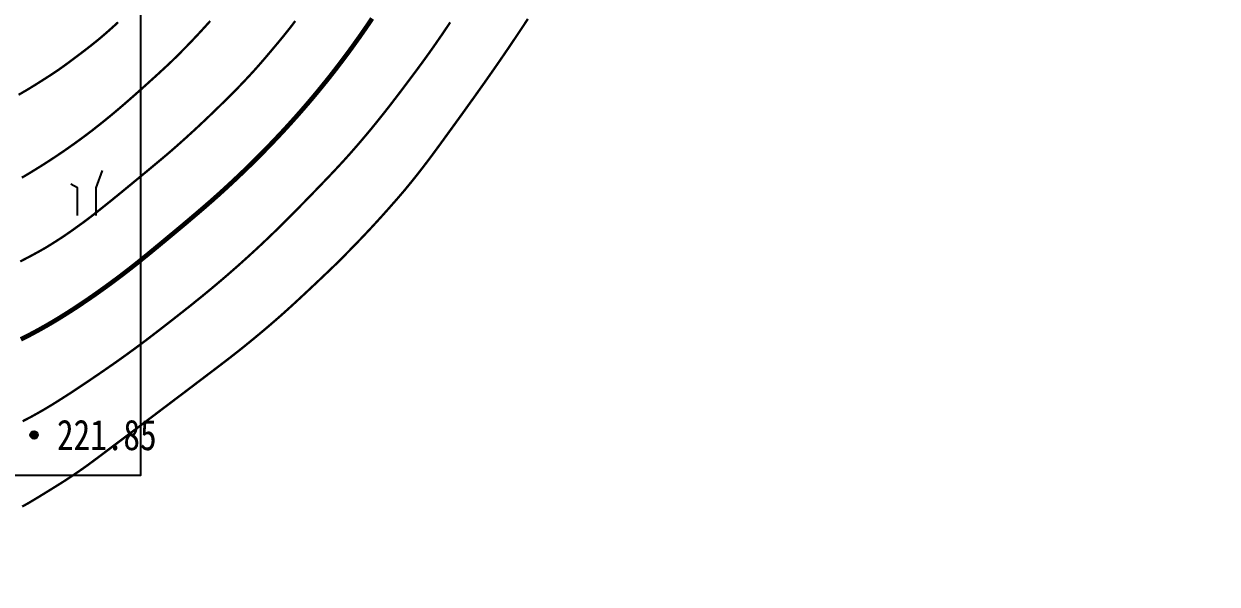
# Model space of a CAD drawing. Extents: x 36524600 to 36525730, y 2746759 to 2747713.
# Drawn here: x 36525143.42 to 36525182.52, y 2747242.12 to 2747260.48 of the extents above; entities that cross this region are included whole.
import ezdxf

# ---------------------------------------------------------------- set-up
doc = ezdxf.new("R2010")
doc.units = 0
doc.header["$LTSCALE"] = 1000
doc.header["$MEASUREMENT"] = 0
for name, color, linetype in [('DGX', 251, 'Continuous'), ('DMTZ', 3, 'Continuous'), ('GCD', 252, 'Continuous'), ('PP-DX-PT', 251, 'Continuous'), ('ZBTZ', 3, 'Continuous')]:
    doc.layers.add(name, color=color, linetype=linetype)
doc.styles.add('正等线体', font='宋体.shx', dxfattribs={"bigfont": '@@gbcbig.shx'})
doc.linetypes.add('10421', pattern='A,2,[150,AAA.SHX,S=0.5,R=0,X=0,Y=0.5],1e-11', length=2)
doc.linetypes.add('1161', pattern='A,0,[149,AAA.SHX,S=0.15,R=0,X=0,Y=0],-1.6', length=1.6)

# ---------------------------------------------------------------- blocks, each defined once
blk = doc.blocks.new('gc246')
at = {"flags": 128}
for points in [[(1.217, 3.347), (0.807, 2.219), (0.807, 0.419)], [(-0.393, 0.419), (-0.393, 2.219), (-0.826, 2.469)]]:
    blk.add_lwpolyline(points, dxfattribs=at)
blk = doc.blocks.new('dxt')
at = {"layer": 'GCD'}
h = blk.add_hatch(color=253, dxfattribs=at)
edge = h.paths.add_edge_path()
edge.add_arc((36525143.76, 2747247.01), 0.125, 0, 360)
at = {"color": 253, "elevation": 205.975}
blk.add_lwpolyline([(36524871.752, 2747471.477), (36525147.251, 2747471.477), (36525147.251, 2747245.683), (36524871.752, 2747245.683)], close=True, dxfattribs=at)
at = {"layer": 'DGX', "color": 253, "linetype": 'Continuous', "flags": 128}
for points, const_width in [([(36525143.371, 2747244.662), (36525143.417, 2747244.688), (36525143.463, 2747244.713), (36525143.515, 2747244.742), (36525143.578, 2747244.778), (36525143.651, 2747244.822), (36525143.736, 2747244.872), (36525143.832, 2747244.93), (36525143.938, 2747244.994), (36525144.056, 2747245.066), (36525144.184, 2747245.145), (36525144.313, 2747245.225), (36525144.433, 2747245.299), (36525144.543, 2747245.368), (36525144.644, 2747245.431), (36525144.736, 2747245.489), (36525144.818, 2747245.542), (36525144.89, 2747245.589), (36525144.953, 2747245.63), (36525145.011, 2747245.669), (36525145.069, 2747245.708), (36525145.127, 2747245.748), (36525145.185, 2747245.787), (36525145.243, 2747245.827), (36525145.301, 2747245.867), (36525145.358, 2747245.907), (36525145.416, 2747245.947), (36525145.502, 2747246.009), (36525145.647, 2747246.116), (36525145.85, 2747246.267), (36525146.111, 2747246.463), (36525146.431, 2747246.703), (36525146.809, 2747246.987), (36525147.245, 2747247.316), (36525147.739, 2747247.689), (36525148.236, 2747248.065), (36525148.68, 2747248.4), (36525149.071, 2747248.697), (36525149.409, 2747248.953), (36525149.695, 2747249.17), (36525149.927, 2747249.347), (36525150.106, 2747249.484), (36525150.232, 2747249.582), (36525150.332, 2747249.66), (36525150.431, 2747249.738), (36525150.53, 2747249.817), (36525150.629, 2747249.896), (36525150.727, 2747249.975), (36525150.825, 2747250.055), (36525150.923, 2747250.135), (36525151.02, 2747250.215), (36525151.118, 2747250.296), (36525151.215, 2747250.377), (36525151.311, 2747250.458), (36525151.408, 2747250.54), (36525151.504, 2747250.622), (36525151.6, 2747250.705), (36525151.695, 2747250.788), (36525151.79, 2747250.871), (36525151.889, 2747250.958), (36525151.995, 2747251.053), (36525152.108, 2747251.155), (36525152.229, 2747251.265), (36525152.357, 2747251.383), (36525152.492, 2747251.508), (36525152.635, 2747251.641), (36525152.785, 2747251.782), (36525152.933, 2747251.921), (36525153.069, 2747252.049), (36525153.193, 2747252.167), (36525153.306, 2747252.274), (36525153.407, 2747252.37), (36525153.497, 2747252.456), (36525153.574, 2747252.531), (36525153.641, 2747252.595), (36525153.705, 2747252.658), (36525153.776, 2747252.728), (36525153.854, 2747252.807), (36525153.939, 2747252.893), (36525154.032, 2747252.987), (36525154.131, 2747253.089), (36525154.238, 2747253.198), (36525154.352, 2747253.316), (36525154.469, 2747253.437), (36525154.585, 2747253.559), (36525154.701, 2747253.682), (36525154.816, 2747253.805), (36525154.93, 2747253.929), (36525155.044, 2747254.054), (36525155.158, 2747254.179), (36525155.27, 2747254.304), (36525155.379, 2747254.426), (36525155.48, 2747254.541), (36525155.574, 2747254.648), (36525155.661, 2747254.747), (36525155.74, 2747254.839), (36525155.812, 2747254.923), (36525155.877, 2747254.999), (36525155.935, 2747255.068), (36525155.988, 2747255.133), (36525156.042, 2747255.198), (36525156.095, 2747255.264), (36525156.148, 2747255.329), (36525156.201, 2747255.395), (36525156.254, 2747255.461), (36525156.306, 2747255.527), (36525156.358, 2747255.593), (36525156.41, 2747255.659), (36525156.462, 2747255.726), (36525156.513, 2747255.793), (36525156.565, 2747255.86), (36525156.616, 2747255.927), (36525156.667, 2747255.994), (36525156.718, 2747256.061), (36525156.768, 2747256.129), (36525156.823, 2747256.203), (36525156.888, 2747256.291), (36525156.962, 2747256.392), (36525157.046, 2747256.506), (36525157.139, 2747256.634), (36525157.241, 2747256.775), (36525157.353, 2747256.929), (36525157.475, 2747257.096), (36525157.6, 2747257.269), (36525157.724, 2747257.44), (36525157.846, 2747257.609), (36525157.965, 2747257.776), (36525158.083, 2747257.94), (36525158.199, 2747258.102), (36525158.313, 2747258.262), (36525158.425, 2747258.419), (36525158.536, 2747258.576), (36525158.646, 2747258.733), (36525158.756, 2747258.89), (36525158.866, 2747259.048), (36525158.975, 2747259.205), (36525159.084, 2747259.363), (36525159.192, 2747259.522), (36525159.301, 2747259.68), (36525159.408, 2747259.839), (36525159.515, 2747259.998), (36525159.622, 2747260.158), (36525159.729, 2747260.318), (36525159.835, 2747260.478), (36525159.94, 2747260.638)], 0.075), ([(36525157.394, 2747260.525), (36525157.348, 2747260.455), (36525157.301, 2747260.385), (36525157.254, 2747260.315), (36525157.207, 2747260.246), (36525157.16, 2747260.177), (36525157.113, 2747260.107), (36525157.065, 2747260.038), (36525157.017, 2747259.969), (36525156.97, 2747259.9), (36525156.922, 2747259.831), (36525156.874, 2747259.762), (36525156.826, 2747259.694), (36525156.777, 2747259.625), (36525156.729, 2747259.556), (36525156.68, 2747259.488), (36525156.631, 2747259.42), (36525156.579, 2747259.347), (36525156.52, 2747259.267), (36525156.455, 2747259.177), (36525156.383, 2747259.08), (36525156.305, 2747258.974), (36525156.22, 2747258.86), (36525156.128, 2747258.737), (36525156.03, 2747258.606), (36525155.93, 2747258.473), (36525155.833, 2747258.344), (36525155.739, 2747258.22), (36525155.648, 2747258.101), (36525155.56, 2747257.986), (36525155.475, 2747257.875), (36525155.393, 2747257.769), (36525155.313, 2747257.667), (36525155.235, 2747257.568), (36525155.157, 2747257.469), (36525155.078, 2747257.37), (36525154.999, 2747257.272), (36525154.919, 2747257.174), (36525154.839, 2747257.076), (36525154.759, 2747256.978), (36525154.678, 2747256.881), (36525154.597, 2747256.785), (36525154.515, 2747256.688), (36525154.433, 2747256.592), (36525154.351, 2747256.496), (36525154.268, 2747256.401), (36525154.185, 2747256.306), (36525154.101, 2747256.211), (36525154.017, 2747256.117), (36525153.927, 2747256.017), (36525153.825, 2747255.906), (36525153.712, 2747255.784), (36525153.587, 2747255.65), (36525153.45, 2747255.506), (36525153.301, 2747255.35), (36525153.141, 2747255.183), (36525152.969, 2747255.005), (36525152.795, 2747254.826), (36525152.631, 2747254.657), (36525152.476, 2747254.499), (36525152.33, 2747254.351), (36525152.194, 2747254.212), (36525152.066, 2747254.084), (36525151.948, 2747253.966), (36525151.839, 2747253.859), (36525151.735, 2747253.756), (36525151.63, 2747253.654), (36525151.524, 2747253.553), (36525151.419, 2747253.451), (36525151.313, 2747253.351), (36525151.206, 2747253.25), (36525151.099, 2747253.15), (36525150.992, 2747253.051), (36525150.884, 2747252.952), (36525150.776, 2747252.853), (36525150.667, 2747252.755), (36525150.558, 2747252.657), (36525150.449, 2747252.559), (36525150.339, 2747252.463), (36525150.229, 2747252.366), (36525150.119, 2747252.27), (36525150.008, 2747252.174), (36525149.897, 2747252.079), (36525149.785, 2747251.984), (36525149.673, 2747251.89), (36525149.561, 2747251.796), (36525149.448, 2747251.703), (36525149.335, 2747251.61), (36525149.222, 2747251.517), (36525149.105, 2747251.423), (36525148.984, 2747251.326), (36525148.858, 2747251.225), (36525148.727, 2747251.121), (36525148.591, 2747251.014), (36525148.45, 2747250.903), (36525148.304, 2747250.788), (36525148.153, 2747250.671), (36525148.005, 2747250.555), (36525147.865, 2747250.447), (36525147.735, 2747250.347), (36525147.614, 2747250.254), (36525147.502, 2747250.168), (36525147.4, 2747250.091), (36525147.307, 2747250.02), (36525147.223, 2747249.958), (36525147.143, 2747249.899), (36525147.064, 2747249.84), (36525146.984, 2747249.782), (36525146.904, 2747249.724), (36525146.825, 2747249.666), (36525146.745, 2747249.608), (36525146.664, 2747249.55), (36525146.584, 2747249.493), (36525146.5, 2747249.433), (36525146.407, 2747249.368), (36525146.307, 2747249.298), (36525146.198, 2747249.223), (36525146.082, 2747249.142), (36525145.957, 2747249.056), (36525145.825, 2747248.966), (36525145.684, 2747248.87), (36525145.542, 2747248.774), (36525145.406, 2747248.682), (36525145.274, 2747248.594), (36525145.148, 2747248.51), (36525145.027, 2747248.43), (36525144.912, 2747248.355), (36525144.801, 2747248.284), (36525144.696, 2747248.217), (36525144.597, 2747248.154), (36525144.504, 2747248.095), (36525144.417, 2747248.041), (36525144.337, 2747247.991), (36525144.262, 2747247.946), (36525144.194, 2747247.905), (36525144.132, 2747247.868), (36525144.077, 2747247.835), (36525144.024, 2747247.805), (36525143.972, 2747247.775), (36525143.919, 2747247.745), (36525143.866, 2747247.715), (36525143.813, 2747247.686), (36525143.76, 2747247.656), (36525143.707, 2747247.627), (36525143.654, 2747247.598), (36525143.597, 2747247.568), (36525143.533, 2747247.534), (36525143.463, 2747247.498), (36525143.385, 2747247.458)], 0.075), ([(36525143.326, 2747250.14), (36525143.419, 2747250.187), (36525143.512, 2747250.234), (36525143.604, 2747250.281), (36525143.696, 2747250.33), (36525143.787, 2747250.379), (36525143.879, 2747250.428), (36525143.969, 2747250.478), (36525144.06, 2747250.529), (36525144.15, 2747250.58), (36525144.24, 2747250.632), (36525144.33, 2747250.684), (36525144.419, 2747250.737), (36525144.508, 2747250.791), (36525144.597, 2747250.845), (36525144.685, 2747250.9), (36525144.773, 2747250.955), (36525144.861, 2747251.01), (36525144.949, 2747251.067), (36525145.037, 2747251.123), (36525145.125, 2747251.18), (36525145.212, 2747251.238), (36525145.299, 2747251.296), (36525145.386, 2747251.355), (36525145.472, 2747251.413), (36525145.559, 2747251.472), (36525145.645, 2747251.532), (36525145.731, 2747251.591), (36525145.816, 2747251.651), (36525145.901, 2747251.711), (36525145.986, 2747251.772), (36525146.071, 2747251.833), (36525146.155, 2747251.894), (36525146.24, 2747251.955), (36525146.324, 2747252.017), (36525146.407, 2747252.079), (36525146.491, 2747252.142), (36525146.574, 2747252.204), (36525146.657, 2747252.267), (36525146.74, 2747252.331), (36525146.823, 2747252.395), (36525146.905, 2747252.458), (36525146.987, 2747252.523), (36525147.069, 2747252.587), (36525147.151, 2747252.652), (36525147.232, 2747252.718), (36525147.318, 2747252.787), (36525147.415, 2747252.865), (36525147.521, 2747252.952), (36525147.637, 2747253.047), (36525147.763, 2747253.151), (36525147.899, 2747253.263), (36525148.045, 2747253.384), (36525148.201, 2747253.514), (36525148.359, 2747253.645), (36525148.509, 2747253.77), (36525148.653, 2747253.89), (36525148.79, 2747254.005), (36525148.919, 2747254.115), (36525149.042, 2747254.219), (36525149.158, 2747254.317), (36525149.267, 2747254.411), (36525149.372, 2747254.501), (36525149.477, 2747254.593), (36525149.582, 2747254.684), (36525149.686, 2747254.777), (36525149.79, 2747254.869), (36525149.893, 2747254.962), (36525149.996, 2747255.056), (36525150.098, 2747255.15), (36525150.2, 2747255.244), (36525150.302, 2747255.339), (36525150.403, 2747255.434), (36525150.504, 2747255.53), (36525150.605, 2747255.626), (36525150.705, 2747255.722), (36525150.805, 2747255.819), (36525150.904, 2747255.917), (36525151.003, 2747256.014), (36525151.101, 2747256.113), (36525151.199, 2747256.211), (36525151.297, 2747256.31), (36525151.394, 2747256.41), (36525151.491, 2747256.51), (36525151.587, 2747256.61), (36525151.683, 2747256.711), (36525151.778, 2747256.812), (36525151.873, 2747256.913), (36525151.968, 2747257.015), (36525152.062, 2747257.118), (36525152.155, 2747257.22), (36525152.248, 2747257.324), (36525152.341, 2747257.427), (36525152.433, 2747257.531), (36525152.525, 2747257.636), (36525152.616, 2747257.741), (36525152.707, 2747257.846), (36525152.797, 2747257.952), (36525152.887, 2747258.058), (36525152.976, 2747258.164), (36525153.065, 2747258.271), (36525153.153, 2747258.379), (36525153.241, 2747258.487), (36525153.328, 2747258.595), (36525153.415, 2747258.703), (36525153.501, 2747258.812), (36525153.587, 2747258.922), (36525153.672, 2747259.032), (36525153.756, 2747259.142), (36525153.84, 2747259.253), (36525153.924, 2747259.364), (36525154.007, 2747259.475), (36525154.09, 2747259.587), (36525154.172, 2747259.699), (36525154.253, 2747259.812), (36525154.334, 2747259.925), (36525154.415, 2747260.038), (36525154.494, 2747260.152), (36525154.576, 2747260.269), (36525154.66, 2747260.391), (36525154.747, 2747260.518), (36525154.836, 2747260.651)], 0.15), ([(36525152.317, 2747260.569), (36525152.257, 2747260.489), (36525152.202, 2747260.417), (36525152.153, 2747260.353), (36525152.103, 2747260.289), (36525152.047, 2747260.219), (36525151.984, 2747260.141), (36525151.915, 2747260.056), (36525151.84, 2747259.964), (36525151.758, 2747259.865), (36525151.669, 2747259.759), (36525151.574, 2747259.646), (36525151.479, 2747259.533), (36525151.389, 2747259.427), (36525151.306, 2747259.329), (36525151.228, 2747259.239), (36525151.156, 2747259.156), (36525151.09, 2747259.081), (36525151.03, 2747259.013), (36525150.976, 2747258.953), (36525150.925, 2747258.897), (36525150.873, 2747258.84), (36525150.821, 2747258.784), (36525150.77, 2747258.729), (36525150.717, 2747258.673), (36525150.665, 2747258.617), (36525150.613, 2747258.562), (36525150.56, 2747258.507), (36525150.506, 2747258.45), (36525150.448, 2747258.39), (36525150.386, 2747258.328), (36525150.321, 2747258.261), (36525150.252, 2747258.192), (36525150.18, 2747258.12), (36525150.104, 2747258.044), (36525150.024, 2747257.966), (36525149.944, 2747257.886), (36525149.865, 2747257.809), (36525149.787, 2747257.733), (36525149.711, 2747257.659), (36525149.637, 2747257.587), (36525149.564, 2747257.517), (36525149.493, 2747257.449), (36525149.423, 2747257.382), (36525149.354, 2747257.316), (36525149.285, 2747257.251), (36525149.215, 2747257.186), (36525149.146, 2747257.121), (36525149.076, 2747257.056), (36525149.006, 2747256.991), (36525148.936, 2747256.927), (36525148.866, 2747256.863), (36525148.795, 2747256.798), (36525148.725, 2747256.734), (36525148.654, 2747256.671), (36525148.583, 2747256.607), (36525148.512, 2747256.544), (36525148.441, 2747256.48), (36525148.369, 2747256.417), (36525148.298, 2747256.355), (36525148.213, 2747256.281), (36525148.104, 2747256.188), (36525147.968, 2747256.074), (36525147.808, 2747255.94), (36525147.622, 2747255.785), (36525147.411, 2747255.61), (36525147.174, 2747255.414), (36525146.912, 2747255.198), (36525146.647, 2747254.98), (36525146.403, 2747254.781), (36525146.18, 2747254.601), (36525145.977, 2747254.438), (36525145.795, 2747254.294), (36525145.633, 2747254.168), (36525145.492, 2747254.061), (36525145.372, 2747253.971), (36525145.265, 2747253.894), (36525145.163, 2747253.821), (36525145.068, 2747253.753), (36525144.979, 2747253.689), (36525144.895, 2747253.631), (36525144.817, 2747253.577), (36525144.745, 2747253.528), (36525144.679, 2747253.484), (36525144.616, 2747253.443), (36525144.555, 2747253.403), (36525144.494, 2747253.364), (36525144.435, 2747253.326), (36525144.376, 2747253.289), (36525144.319, 2747253.253), (36525144.262, 2747253.218), (36525144.207, 2747253.184), (36525144.149, 2747253.149), (36525144.083, 2747253.11), (36525144.009, 2747253.069), (36525143.929, 2747253.023), (36525143.841, 2747252.975), (36525143.746, 2747252.923), (36525143.643, 2747252.868), (36525143.533, 2747252.81), (36525143.419, 2747252.75), (36525143.304, 2747252.692)], 0.075), ([(36525143.357, 2747255.438), (36525143.398, 2747255.461), (36525143.432, 2747255.48), (36525143.458, 2747255.495), (36525143.476, 2747255.505), (36525143.488, 2747255.512), (36525143.491, 2747255.514), (36525143.495, 2747255.516), (36525143.506, 2747255.523), (36525143.524, 2747255.534), (36525143.55, 2747255.549), (36525143.583, 2747255.569), (36525143.623, 2747255.594), (36525143.671, 2747255.623), (36525143.725, 2747255.656), (36525143.784, 2747255.692), (36525143.842, 2747255.728), (36525143.9, 2747255.764), (36525143.958, 2747255.8), (36525144.016, 2747255.837), (36525144.074, 2747255.873), (36525144.131, 2747255.91), (36525144.189, 2747255.947), (36525144.246, 2747255.984), (36525144.304, 2747256.021), (36525144.361, 2747256.059), (36525144.418, 2747256.096), (36525144.475, 2747256.134), (36525144.532, 2747256.172), (36525144.589, 2747256.211), (36525144.645, 2747256.249), (36525144.702, 2747256.287), (36525144.758, 2747256.326), (36525144.814, 2747256.365), (36525144.87, 2747256.404), (36525144.926, 2747256.443), (36525144.982, 2747256.483), (36525145.038, 2747256.522), (36525145.094, 2747256.562), (36525145.149, 2747256.602), (36525145.205, 2747256.642), (36525145.26, 2747256.683), (36525145.315, 2747256.723), (36525145.37, 2747256.764), (36525145.425, 2747256.804), (36525145.48, 2747256.845), (36525145.535, 2747256.887), (36525145.593, 2747256.931), (36525145.658, 2747256.98), (36525145.728, 2747257.036), (36525145.806, 2747257.097), (36525145.89, 2747257.163), (36525145.98, 2747257.235), (36525146.077, 2747257.313), (36525146.18, 2747257.396), (36525146.291, 2747257.487), (36525146.411, 2747257.587), (36525146.54, 2747257.696), (36525146.678, 2747257.815), (36525146.825, 2747257.942), (36525146.981, 2747258.079), (36525147.146, 2747258.225), (36525147.32, 2747258.38), (36525147.492, 2747258.535), (36525147.65, 2747258.678), (36525147.796, 2747258.81), (36525147.928, 2747258.932), (36525148.048, 2747259.042), (36525148.154, 2747259.141), (36525148.247, 2747259.229), (36525148.327, 2747259.307), (36525148.4, 2747259.378), (36525148.472, 2747259.45), (36525148.545, 2747259.523), (36525148.617, 2747259.596), (36525148.689, 2747259.669), (36525148.761, 2747259.742), (36525148.832, 2747259.815), (36525148.903, 2747259.889), (36525148.973, 2747259.963), (36525149.044, 2747260.038), (36525149.114, 2747260.113), (36525149.184, 2747260.188), (36525149.253, 2747260.263), (36525149.322, 2747260.338), (36525149.391, 2747260.414), (36525149.46, 2747260.49), (36525149.53, 2747260.568)], 0.075), ([(36525146.511, 2747260.527), (36525146.429, 2747260.452), (36525146.359, 2747260.389), (36525146.301, 2747260.336), (36525146.249, 2747260.29), (36525146.196, 2747260.243), (36525146.144, 2747260.197), (36525146.091, 2747260.151), (36525146.038, 2747260.105), (36525145.984, 2747260.06), (36525145.931, 2747260.014), (36525145.877, 2747259.969), (36525145.82, 2747259.922), (36525145.755, 2747259.869), (36525145.683, 2747259.812), (36525145.604, 2747259.749), (36525145.517, 2747259.682), (36525145.424, 2747259.61), (36525145.323, 2747259.533), (36525145.214, 2747259.451), (36525145.106, 2747259.369), (36525145.004, 2747259.293), (36525144.909, 2747259.222), (36525144.821, 2747259.157), (36525144.739, 2747259.098), (36525144.664, 2747259.044), (36525144.596, 2747258.996), (36525144.535, 2747258.953), (36525144.473, 2747258.912), (36525144.404, 2747258.865), (36525144.327, 2747258.815), (36525144.243, 2747258.76), (36525144.15, 2747258.7), (36525144.05, 2747258.637), (36525143.943, 2747258.569), (36525143.828, 2747258.496), (36525143.703, 2747258.419), (36525143.565, 2747258.335), (36525143.415, 2747258.246), (36525143.252, 2747258.152)], 0.075)]:
    blk.add_lwpolyline(points, dxfattribs=dict(at, const_width=const_width))
at = {"layer": 'DMTZ', "color": 253, "linetype": '10421', "const_width": 0.00000222, "elevation": 219.93, "flags": 128}
blk.add_lwpolyline([(36525166.929, 2747300.516), (36525165.732, 2747299.357), (36525164.569, 2747297.87), (36525163.17, 2747295.475), (36525161.631, 2747290.223), (36525161.831, 2747287.489), (36525163.043, 2747285.319), (36525163.836, 2747283.725), (36525164.529, 2747283.065), (36525166.743, 2747282.514), (36525169.007, 2747282.529), (36525170.745, 2747283.342), (36525171.875, 2747283.828), (36525172.934, 2747283.796), (36525174.028, 2747283.468), (36525174.868, 2747282.99), (36525175.717, 2747282.253), (36525177.09, 2747281.714), (36525178.216, 2747281.632), (36525179.582, 2747281.763), (36525180.977, 2747281.417), (36525181.721, 2747281.195), (36525181.765, 2747281.173), (36525182.206, 2747280.939), (36525182.239, 2747280.919), (36525182.283, 2747280.892), (36525182.504, 2747280.688), (36525182.508, 2747280.68), (36525182.524, 2747280.636), (36525182.518, 2747280.28), (36525182.516, 2747280.266), (36525182.511, 2747280.215), (36525182.472, 2747279.718), (36525182.469, 2747279.677), (36525181.745, 2747278.332), (36525181.056, 2747277.051), (36525176.311, 2747268.536), (36525170.275, 2747258.444), (36525161.815, 2747246.735), (36525159.343, 2747243.972), (36525157.764, 2747242.725), (36525155.651, 2747242), (36525152.012, 2747242.096), (36525145.798, 2747242.514), (36525142.035, 2747241.584), (36525139.342, 2747240.791), (36525137.643, 2747240.272), (36525135.832, 2747240.113), (36525134.598, 2747240.353), (36525133.114, 2747240.326), (36525131.177, 2747239.764), (36525128.675, 2747238.048), (36525127.686, 2747237.033), (36525126.833, 2747235.521), (36525126.999, 2747234.24), (36525127.208, 2747232.466), (36525128.357, 2747229.626), (36525128.263, 2747229.235), (36525127.983, 2747228.937), (36525126.578, 2747229.079), (36525124.107, 2747229.635), (36525120.722, 2747230.167), (36525119.286, 2747230.367), (36525118.145, 2747230.928), (36525117.765, 2747231.961), (36525118.06, 2747232.897), (36525119.905, 2747237.439), (36525119.993, 2747238.831), (36525119.851, 2747240.076), (36525118.863, 2747241.173), (36525114.687, 2747244.466), (36525112.563, 2747245.632), (36525108.067, 2747247.011), (36525105.726, 2747247.893), (36525102.43, 2747249.805), (36525102.079, 2747250.314), (36525101.415, 2747251.458), (36525100.804, 2747252.955), (36525100.409, 2747253.889), (36525099.543, 2747254.906), (36525098.502, 2747255.802), (36525097.848, 2747256.032), (36525096.983, 2747256.302), (36525096.27, 2747256.329), (36525094.787, 2747256.267), (36525093.888, 2747256.26), (36525092.704, 2747256.683), (36525091.779, 2747257.336), (36525091.241, 2747258.129), (36525090.219, 2747260.309), (36525088.878, 2747262.056), (36525087.853, 2747263.306), (36525086.017, 2747264.788), (36525084.344, 2747266.27), (36525083.138, 2747266.977), (36525079.742, 2747267.979), (36525078.098, 2747268.483), (36525076.36, 2747269.125), (36525074.97, 2747269.554), (36525073.726, 2747270.356), (36525072.98, 2747271.35), (36525072.372, 2747272.848), (36525072.278, 2747274.354), (36525072.519, 2747277.055), (36525072.425, 2747279.839), (36525072.267, 2747282.41), (36525072.11, 2747283.746), (36525071.722, 2747285.011), (36525071.448, 2747285.878), (36525071.128, 2747286.67)], dxfattribs=at)
at = {"layer": 'GCD', "color": 253}
blk.add_circle((36525143.76, 2747247.01, 221.854), 0.125, dxfattribs=at)
at = {"layer": 'PP-DX-PT', "color": 253, "linetype": 'Continuous'}
blk.add_point((36525143.76, 2747247.01, 221.85), dxfattribs=at)
at = {"layer": 'PP-DX-PT', "color": 253}
blk.add_point((36525143.76, 2747247.01, 221.854), dxfattribs=at)
at = {"layer": 'ZBTZ', "color": 253, "linetype": '1161', "const_width": 0.00000222, "elevation": 216.159, "flags": 128}
blk.add_lwpolyline([(36525149.095, 2747259.966), (36525120.41, 2747291.052)], dxfattribs=at)
at = {"layer": 'ZBTZ', "color": 253, "linetype": 'Continuous', "xscale": 0.5, "yscale": 0.5}
blk.add_blockref('gc246', (36525145.377, 2747253.993), dxfattribs=at)
at = {"layer": 'GCD', "color": 253, "style": '正等线体', "width": 0.8}
blk.add_text('221.85', height=1, dxfattribs=at).set_placement((36525144.51, 2747246.51, 221.854))

msp = doc.modelspace()

# ---------------------------------------------------------------- block references
msp.add_blockref('dxt', (0, 0))

doc.saveas('drawing.dxf')
